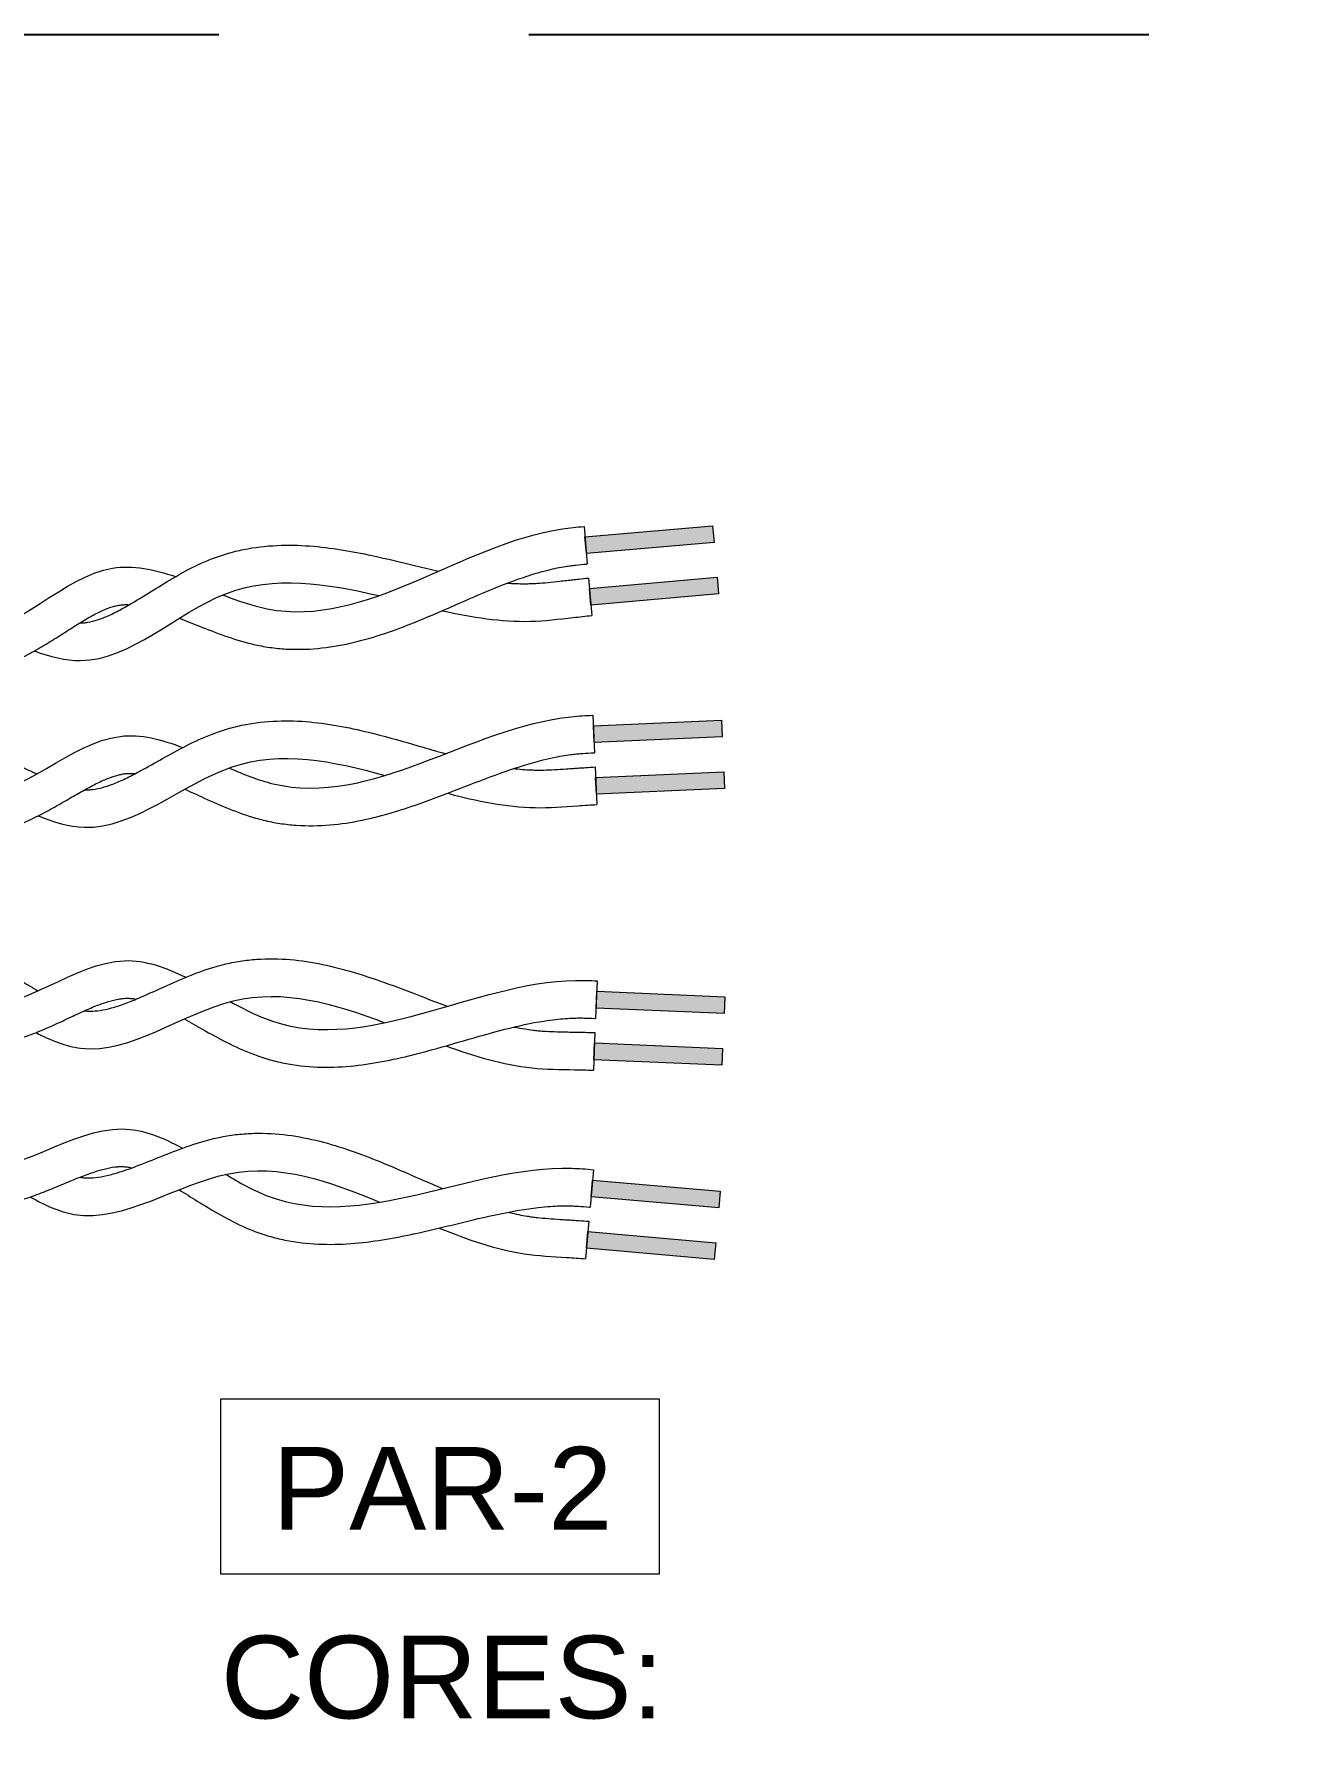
# Model space of a CAD drawing. Header units: millimetres. Extents: x 329 to 8779, y 382 to 3352.
# Drawn here: x 3269.5 to 3423.3, y 926.2 to 1134.1 of the extents above; entities that cross this region are included whole.
import ezdxf
from ezdxf.enums import TextEntityAlignment as Align

# ---------------------------------------------------------------- set-up
doc = ezdxf.new("R2010")
doc.units = ezdxf.units.MM
doc.linetypes.add('HIDDEN', pattern=[0.375, 0.25, -0.125])
doc.layers.add('TELECO', color=6, linetype='Continuous')
doc.layers.add('TEXTO', color=7, linetype='Continuous', lineweight=20)
doc.styles.add('100', font='Arial.ttf', dxfattribs={"height": 12.5})

msp = doc.modelspace()

# ---------------------------------------------------------------- hatches: boundary and pattern name
at = {"layer": 'TEXTO'}
h = msp.add_hatch(color=8, dxfattribs=at)
h.paths.add_polyline_path([(3351.515, 1074.633), (3336.063, 1073.281), (3336.241, 1071.254), (3351.692, 1072.606)])
h.paths.add_polyline_path([(3352.06, 1068.396), (3336.609, 1067.044), (3336.786, 1065.017), (3352.238, 1066.369)])
h.paths.add_polyline_path([(3352.581, 1051.1), (3337.086, 1050.424), (3337.174, 1048.391), (3352.67, 1049.067)])
h.paths.add_polyline_path([(3352.854, 1044.845), (3337.359, 1044.169), (3337.448, 1042.136), (3352.943, 1042.813)])
h.paths.add_polyline_path([(3352.997, 1017.599), (3337.501, 1018.275), (3337.412, 1016.243), (3352.908, 1015.566)])
h.paths.add_polyline_path([(3352.723, 1011.344), (3337.228, 1012.021), (3337.139, 1009.988), (3352.635, 1009.311)])
h.paths.add_polyline_path([(3352.431, 994.072), (3336.98, 995.423), (3336.803, 993.396), (3352.254, 992.045)])
h.paths.add_polyline_path([(3351.886, 987.835), (3336.434, 989.187), (3336.257, 987.16), (3351.708, 985.808)])

# ---------------------------------------------------------------- linework, layer by layer
at = {"layer": 'TELECO', "color": 6, "linetype": 'HIDDEN', "ltscale": 300}
msp.add_lwpolyline([(2991.787, 1134.106), (3871.121, 1134.106), (3871.121, 688.274), (2991.787, 688.274)], close=True, dxfattribs=at)
at = {"layer": 'TEXTO', "color": 8}
for p, q in [((3335.954, 1074.535), (3336.35, 1070)), ((3336.499, 1068.299), (3336.896, 1063.763)), ((3337.031, 1051.682), (3337.229, 1047.133)), ((3337.304, 1045.427), (3337.503, 1040.878)), ((3337.556, 1019.533), (3337.357, 1014.985)), ((3337.283, 1013.279), (3337.084, 1008.73)), ((3337.09, 996.678), (3336.693, 992.142)), ((3336.544, 990.441), (3336.147, 985.905))]:
    msp.add_line(p, q, dxfattribs=at)
for points in [[(3336.063, 1073.281), (3351.515, 1074.633), (3351.692, 1072.606), (3336.241, 1071.254)], [(3336.609, 1067.044), (3352.06, 1068.396), (3352.238, 1066.369), (3336.786, 1065.017)], [(3337.086, 1050.424), (3352.581, 1051.1), (3352.67, 1049.067), (3337.174, 1048.391)], [(3337.359, 1044.169), (3352.854, 1044.845), (3352.943, 1042.813), (3337.448, 1042.136)], [(3337.501, 1018.275), (3352.997, 1017.599), (3352.908, 1015.566), (3337.412, 1016.243)], [(3337.228, 1012.021), (3352.723, 1011.344), (3352.635, 1009.311), (3337.139, 1009.988)], [(3336.98, 995.423), (3352.431, 994.072), (3352.254, 992.045), (3336.803, 993.396)], [(3336.434, 989.187), (3351.886, 987.835), (3351.708, 985.808), (3336.257, 987.16)]]:
    msp.add_lwpolyline(points, close=True, dxfattribs=at)
at = {"layer": 'TEXTO', "color": 4}
msp.add_lwpolyline([(3292, 968.948), (3345.051, 968.948), (3345.051, 947.721), (3292, 947.721)], close=True, dxfattribs=at)
at = {"layer": 'TEXTO', "color": 8}
for points, knots in [([(3292.256, 1066.251), (3294.054, 1065.552), (3307.961, 1060.686), (3321.943, 1073.154), (3335.085, 1074.468), (3335.954, 1074.535)], [364.3399755, 364.3399755, 364.3399755, 364.3399755, 382.4531719, 504.3673527, 512.9813734, 512.9813734, 512.9813734, 512.9813734]), ([(3274.933, 1062.854), (3275.012, 1062.854), (3275.089, 1062.855), (3275.248, 1062.861), (3275.329, 1062.866), (3275.575, 1062.887), (3275.744, 1062.909), (3276.289, 1063), (3276.687, 1063.099), (3277.539, 1063.375), (3277.994, 1063.553), (3278.951, 1063.984), (3279.454, 1064.237), (3280.5, 1064.804), (3281.043, 1065.119), (3282.421, 1065.945), (3283.274, 1066.482), (3285.055, 1067.586), (3285.984, 1068.154), (3287.935, 1069.253), (3288.958, 1069.786), (3290.322, 1070.379), (3290.602, 1070.495), (3291.208, 1070.732), (3291.531, 1070.85), (3292.176, 1071.07), (3292.5, 1071.172), (3293.471, 1071.456), (3294.12, 1071.616), (3296.12, 1072.022), (3297.467, 1072.177), (3300.131, 1072.302), (3301.448, 1072.273), (3304.044, 1072.083), (3305.324, 1071.922), (3307.848, 1071.519), (3309.093, 1071.276), (3312.118, 1070.624), (3313.88, 1070.192), (3316.535, 1069.546), (3317.456, 1069.323), (3318.363, 1069.112)], [318.2436956, 318.2436956, 318.2436956, 318.2436956, 319.7839562, 319.7839562, 321.3386933, 321.3386933, 324.4481676, 324.4481676, 331.0555446, 331.0555446, 337.6629217, 337.6629217, 344.2702987, 344.2702987, 350.8776758, 350.8776758, 360.501508, 360.501508, 370.1253402, 370.1253402, 379.7491724, 379.7491724, 382.1944001, 382.1944001, 384.942283, 384.942283, 387.690166, 387.690166, 393.1859318, 393.1859318, 404.6500359, 404.6500359, 416.1141401, 416.1141401, 427.5782442, 427.5782442, 439.0423483, 439.0423483, 455.8295946, 455.8295946, 464.9016256, 464.9016256, 464.9016256, 464.9016256]), ([(3254.502, 1062.844), (3256.823, 1061.933), (3265.386, 1059.363), (3275.229, 1071.251), (3283.951, 1069.346), (3286.536, 1068.463)], [231.5235841, 231.5235841, 231.5235841, 231.5235841, 254.9687813, 318.7109766, 345.0500365, 345.0500365, 345.0500365, 345.0500365]), ([(3269.459, 1059.465), (3271.35, 1058.78), (3279.449, 1056.636), (3292.053, 1069.689), (3304.747, 1067.645), (3311.138, 1066.162)], [299.5409011, 299.5409011, 299.5409011, 299.5409011, 318.7109766, 382.4531719, 444.8306582, 444.8306582, 444.8306582, 444.8306582]), ([(3287.006, 1063.438), (3287.781, 1063.136), (3288.588, 1062.808), (3290.397, 1062.085), (3291.41, 1061.687), (3293.522, 1060.943), (3294.622, 1060.597), (3296.068, 1060.249), (3296.365, 1060.183), (3297.002, 1060.055), (3297.341, 1059.995), (3298.015, 1059.891), (3298.351, 1059.846), (3299.357, 1059.735), (3300.024, 1059.691), (3302.063, 1059.637), (3303.418, 1059.719), (3306.063, 1060.058), (3307.354, 1060.316), (3309.878, 1060.954), (3311.111, 1061.334), (3313.526, 1062.17), (3314.71, 1062.626), (3317.576, 1063.792), (3319.236, 1064.524), (3322.486, 1065.948), (3324.075, 1066.642), (3327.183, 1067.887), (3328.701, 1068.438), (3330.66, 1069.018), (3331.137, 1069.148), (3331.98, 1069.357), (3332.347, 1069.441), (3333.045, 1069.584), (3333.376, 1069.645), (3333.909, 1069.733), (3334.111, 1069.763), (3334.524, 1069.819), (3334.734, 1069.845), (3335.373, 1069.917), (3335.813, 1069.957), (3336.294, 1069.995), (3336.322, 1069.998), (3336.35, 1070)], [352.2330098, 352.2330098, 352.2330098, 352.2330098, 360.501508, 360.501508, 370.1253402, 370.1253402, 379.7491724, 379.7491724, 382.1944001, 382.1944001, 384.942283, 384.942283, 387.690166, 387.690166, 393.1859318, 393.1859318, 404.6500359, 404.6500359, 416.1141401, 416.1141401, 427.5782442, 427.5782442, 439.0423483, 439.0423483, 455.8295946, 455.8295946, 472.6168408, 472.6168408, 489.404087, 489.404087, 494.8849932, 494.8849932, 499.1696909, 499.1696909, 503.0942625, 503.0942625, 505.5285502, 505.5285502, 507.9628378, 507.9628378, 512.8314132, 512.8314132, 513.1307624, 513.1307624, 513.1307624, 513.1307624]), ([(3326.703, 1067.685), (3326.765, 1067.68), (3326.827, 1067.675), (3327.27, 1067.645), (3327.646, 1067.627), (3328.358, 1067.607), (3328.695, 1067.604), (3329.235, 1067.611), (3329.439, 1067.616), (3329.855, 1067.632), (3330.066, 1067.643), (3330.708, 1067.683), (3331.149, 1067.72), (3332.061, 1067.807), (3332.534, 1067.859), (3333.3, 1067.945), (3333.584, 1067.978), (3334.113, 1068.038), (3334.356, 1068.065), (3334.84, 1068.119), (3335.081, 1068.146), (3335.715, 1068.215), (3336.107, 1068.258), (3336.499, 1068.299)], [494.1836894, 494.1836894, 494.1836894, 494.1836894, 494.8849932, 494.8849932, 499.1696909, 499.1696909, 503.0942625, 503.0942625, 505.5285502, 505.5285502, 507.9628378, 507.9628378, 512.8314132, 512.8314132, 517.7789091, 517.7789091, 520.6259178, 520.6259178, 522.9931481, 522.9931481, 525.3603784, 525.3603784, 529.1999941, 529.1999941, 529.1999941, 529.1999941]), ([(3249.115, 1060.156), (3249.233, 1060.107), (3249.352, 1060.057), (3250.26, 1059.675), (3251.085, 1059.318), (3252.811, 1058.61), (3253.711, 1058.257), (3255.601, 1057.622), (3256.592, 1057.339), (3258.358, 1056.994), (3259.102, 1056.892), (3260.201, 1056.828), (3260.533, 1056.819), (3261.11, 1056.826), (3261.353, 1056.834), (3261.866, 1056.867), (3262.133, 1056.892), (3262.659, 1056.958), (3262.919, 1056.997), (3263.687, 1057.136), (3264.184, 1057.254), (3265.496, 1057.628), (3266.281, 1057.921), (3267.776, 1058.573), (3268.485, 1058.931), (3269.846, 1059.675), (3270.498, 1060.061), (3271.755, 1060.835), (3272.361, 1061.223), (3273.532, 1061.973), (3274.098, 1062.336), (3275.188, 1063.014), (3275.712, 1063.328), (3276.713, 1063.886), (3277.189, 1064.13), (3278.08, 1064.533), (3278.495, 1064.692), (3279.027, 1064.854), (3279.175, 1064.894), (3279.416, 1064.951), (3279.512, 1064.97), (3279.683, 1065.001), (3279.76, 1065.014), (3279.919, 1065.035), (3279.999, 1065.044), (3280.245, 1065.066), (3280.415, 1065.075), (3280.709, 1065.077), (3280.829, 1065.075), (3280.952, 1065.07)], [219.3165582, 219.3165582, 219.3165582, 219.3165582, 220.5624228, 220.5624228, 228.7501596, 228.7501596, 236.9378964, 236.9378964, 245.1256332, 245.1256332, 250.7226411, 250.7226411, 253.0993254, 253.0993254, 254.7968125, 254.7968125, 256.6636243, 256.6636243, 258.5304362, 258.5304362, 262.26406, 262.26406, 268.7011227, 268.7011227, 275.1381854, 275.1381854, 281.5752481, 281.5752481, 288.0123108, 288.0123108, 294.4493735, 294.4493735, 300.8864362, 300.8864362, 307.3234989, 307.3234989, 313.7605616, 313.7605616, 316.402317, 316.402317, 318.229219, 318.229219, 319.7839562, 319.7839562, 321.3386933, 321.3386933, 324.4481676, 324.4481676, 326.5023699, 326.5023699, 326.5023699, 326.5023699]), ([(3318.815, 1064.342), (3322.389, 1063.556), (3327.714, 1062.681), (3333.667, 1063.412), (3336.138, 1063.683), (3336.896, 1063.763)], [469.6966071, 469.6966071, 469.6966071, 469.6966071, 504.3673527, 521.4028595, 528.9330428, 528.9330428, 528.9330428, 528.9330428]), ([(3275.558, 1042.673), (3275.638, 1042.669), (3275.715, 1042.667), (3275.874, 1042.667), (3275.955, 1042.668), (3276.202, 1042.678), (3276.371, 1042.692), (3276.92, 1042.76), (3277.322, 1042.841), (3278.185, 1043.08), (3278.647, 1043.238), (3279.623, 1043.627), (3280.136, 1043.857), (3281.206, 1044.379), (3281.762, 1044.669), (3283.174, 1045.435), (3284.05, 1045.933), (3285.878, 1046.959), (3286.83, 1047.486), (3288.827, 1048.499), (3289.872, 1048.986), (3291.261, 1049.519), (3291.547, 1049.623), (3292.162, 1049.834), (3292.49, 1049.937), (3293.144, 1050.129), (3293.472, 1050.217), (3294.454, 1050.458), (3295.11, 1050.589), (3297.125, 1050.908), (3298.478, 1051.004), (3301.145, 1051.013), (3302.459, 1050.926), (3305.045, 1050.623), (3306.316, 1050.407), (3308.821, 1049.894), (3310.053, 1049.596), (3313.047, 1048.814), (3314.788, 1048.305), (3317.413, 1047.544), (3318.323, 1047.281), (3319.221, 1047.031)], [318.2436956, 318.2436956, 318.2436956, 318.2436956, 319.7839562, 319.7839562, 321.3386933, 321.3386933, 324.4481676, 324.4481676, 331.0555446, 331.0555446, 337.6629217, 337.6629217, 344.2702987, 344.2702987, 350.8776758, 350.8776758, 360.501508, 360.501508, 370.1253402, 370.1253402, 379.7491724, 379.7491724, 382.1944001, 382.1944001, 384.942283, 384.942283, 387.690166, 387.690166, 393.1859318, 393.1859318, 404.6500359, 404.6500359, 416.1141401, 416.1141401, 427.5782442, 427.5782442, 439.0423483, 439.0423483, 455.8295946, 455.8295946, 464.9016256, 464.9016256, 464.9016256, 464.9016256]), ([(3293.014, 1045.311), (3294.779, 1044.535), (3308.461, 1039.066), (3322.974, 1050.913), (3336.16, 1051.652), (3337.031, 1051.682)], [364.3399755, 364.3399755, 364.3399755, 364.3399755, 382.4531719, 504.3673527, 512.9813734, 512.9813734, 512.9813734, 512.9813734]), ([(3238.547, 1041.074), (3238.624, 1041.072), (3238.698, 1041.073), (3238.839, 1041.077), (3238.904, 1041.08), (3239.042, 1041.091), (3239.112, 1041.098), (3239.329, 1041.124), (3239.482, 1041.15), (3239.973, 1041.253), (3240.338, 1041.357), (3241.135, 1041.644), (3241.565, 1041.825), (3242.478, 1042.257), (3242.959, 1042.507), (3243.965, 1043.058), (3244.489, 1043.36), (3245.77, 1044.11), (3246.542, 1044.571), (3248.16, 1045.499), (3249.006, 1045.965), (3250.797, 1046.842), (3251.743, 1047.252), (3253.448, 1047.824), (3254.173, 1048.023), (3255.254, 1048.23), (3255.582, 1048.282), (3256.155, 1048.351), (3256.397, 1048.374), (3256.91, 1048.408), (3257.178, 1048.418), (3257.708, 1048.422), (3257.971, 1048.417), (3258.75, 1048.38), (3259.258, 1048.328), (3260.608, 1048.128), (3261.425, 1047.939), (3262.992, 1047.488), (3263.742, 1047.226), (3265.188, 1046.666), (3265.885, 1046.368), (3267.232, 1045.765), (3267.883, 1045.46), (3268.934, 1044.966), (3269.345, 1044.773), (3269.746, 1044.588)], [189.0272737, 189.0272737, 189.0272737, 189.0272737, 190.5828465, 190.5828465, 192.0544399, 192.0544399, 193.5260333, 193.5260333, 196.4692201, 196.4692201, 202.4925208, 202.4925208, 208.5158215, 208.5158215, 214.5391221, 214.5391221, 220.5624228, 220.5624228, 228.7501596, 228.7501596, 236.9378964, 236.9378964, 245.1256332, 245.1256332, 250.7226411, 250.7226411, 253.0993254, 253.0993254, 254.7968125, 254.7968125, 256.6636243, 256.6636243, 258.5304362, 258.5304362, 262.26406, 262.26406, 268.7011227, 268.7011227, 275.1381854, 275.1381854, 281.5752481, 281.5752481, 288.0123108, 288.0123108, 292.3162578, 292.3162578, 292.3162578, 292.3162578]), ([(3255.147, 1043.554), (3257.426, 1042.542), (3265.868, 1039.602), (3276.22, 1051.049), (3284.851, 1048.765), (3287.396, 1047.77)], [231.5235841, 231.5235841, 231.5235841, 231.5235841, 254.9687813, 318.7109766, 345.0500365, 345.0500365, 345.0500365, 345.0500365]), ([(3269.942, 1039.526), (3271.801, 1038.759), (3279.8, 1036.264), (3292.961, 1048.755), (3305.553, 1046.159), (3311.873, 1044.399)], [299.5409011, 299.5409011, 299.5409011, 299.5409011, 318.7109766, 382.4531719, 444.8306582, 444.8306582, 444.8306582, 444.8306582]), ([(3287.646, 1042.73), (3288.407, 1042.394), (3289.199, 1042.032), (3290.975, 1041.23), (3291.969, 1040.789), (3294.047, 1039.953), (3295.13, 1039.559), (3296.56, 1039.149), (3296.854, 1039.07), (3297.485, 1038.914), (3297.821, 1038.839), (3298.489, 1038.705), (3298.823, 1038.646), (3299.823, 1038.491), (3300.487, 1038.418), (3302.523, 1038.276), (3303.879, 1038.298), (3306.537, 1038.522), (3307.838, 1038.723), (3310.388, 1039.251), (3311.636, 1039.576), (3314.086, 1040.306), (3315.288, 1040.71), (3318.202, 1041.75), (3319.892, 1042.409), (3323.201, 1043.69), (3324.819, 1044.313), (3327.979, 1045.422), (3329.519, 1045.907), (3331.501, 1046.4), (3331.984, 1046.51), (3332.835, 1046.682), (3333.206, 1046.749), (3333.909, 1046.862), (3334.243, 1046.909), (3334.779, 1046.972), (3334.982, 1046.994), (3335.397, 1047.032), (3335.608, 1047.049), (3336.25, 1047.093), (3336.691, 1047.114), (3337.173, 1047.131), (3337.201, 1047.132), (3337.229, 1047.133)], [352.2330098, 352.2330098, 352.2330098, 352.2330098, 360.501508, 360.501508, 370.1253402, 370.1253402, 379.7491724, 379.7491724, 382.1944001, 382.1944001, 384.942283, 384.942283, 387.690166, 387.690166, 393.1859318, 393.1859318, 404.6500359, 404.6500359, 416.1141401, 416.1141401, 427.5782442, 427.5782442, 439.0423483, 439.0423483, 455.8295946, 455.8295946, 472.6168408, 472.6168408, 489.404087, 489.404087, 494.8849932, 494.8849932, 499.1696909, 499.1696909, 503.0942625, 503.0942625, 505.5285502, 505.5285502, 507.9628378, 507.9628378, 512.8314132, 512.8314132, 513.1307624, 513.1307624, 513.1307624, 513.1307624]), ([(3249.648, 1041.104), (3249.764, 1041.05), (3249.88, 1040.995), (3250.77, 1040.573), (3251.58, 1040.181), (3253.273, 1039.397), (3254.157, 1039.006), (3256.017, 1038.289), (3256.995, 1037.963), (3258.744, 1037.542), (3259.483, 1037.407), (3260.578, 1037.295), (3260.909, 1037.272), (3261.486, 1037.253), (3261.729, 1037.251), (3262.243, 1037.262), (3262.511, 1037.275), (3263.04, 1037.317), (3263.301, 1037.346), (3264.074, 1037.451), (3264.576, 1037.547), (3265.903, 1037.863), (3266.7, 1038.122), (3268.222, 1038.708), (3268.946, 1039.034), (3270.338, 1039.719), (3271.006, 1040.076), (3272.296, 1040.795), (3272.918, 1041.156), (3274.121, 1041.854), (3274.702, 1042.192), (3275.82, 1042.821), (3276.358, 1043.112), (3277.382, 1043.627), (3277.869, 1043.85), (3278.776, 1044.213), (3279.197, 1044.353), (3279.736, 1044.492), (3279.886, 1044.526), (3280.129, 1044.572), (3280.225, 1044.588), (3280.398, 1044.611), (3280.475, 1044.62), (3280.635, 1044.634), (3280.715, 1044.64), (3280.962, 1044.651), (3281.132, 1044.652), (3281.426, 1044.642), (3281.546, 1044.634), (3281.669, 1044.624)], [219.3165582, 219.3165582, 219.3165582, 219.3165582, 220.5624228, 220.5624228, 228.7501596, 228.7501596, 236.9378964, 236.9378964, 245.1256332, 245.1256332, 250.7226411, 250.7226411, 253.0993254, 253.0993254, 254.7968125, 254.7968125, 256.6636243, 256.6636243, 258.5304362, 258.5304362, 262.26406, 262.26406, 268.7011227, 268.7011227, 275.1381854, 275.1381854, 281.5752481, 281.5752481, 288.0123108, 288.0123108, 294.4493735, 294.4493735, 300.8864362, 300.8864362, 307.3234989, 307.3234989, 313.7605616, 313.7605616, 316.402317, 316.402317, 318.229219, 318.229219, 319.7839562, 319.7839562, 321.3386933, 321.3386933, 324.4481676, 324.4481676, 326.5023699, 326.5023699, 326.5023699, 326.5023699]), ([(3327.49, 1045.241), (3327.552, 1045.233), (3327.614, 1045.226), (3328.055, 1045.177), (3328.429, 1045.142), (3329.14, 1045.091), (3329.476, 1045.073), (3330.016, 1045.056), (3330.22, 1045.053), (3330.637, 1045.051), (3330.848, 1045.053), (3331.492, 1045.065), (3331.933, 1045.082), (3332.849, 1045.13), (3333.324, 1045.16), (3334.093, 1045.213), (3334.378, 1045.233), (3334.908, 1045.271), (3335.152, 1045.287), (3335.638, 1045.32), (3335.881, 1045.336), (3336.517, 1045.378), (3336.911, 1045.403), (3337.304, 1045.427)], [494.1836894, 494.1836894, 494.1836894, 494.1836894, 494.8849932, 494.8849932, 499.1696909, 499.1696909, 503.0942625, 503.0942625, 505.5285502, 505.5285502, 507.9628378, 507.9628378, 512.8314132, 512.8314132, 517.7789091, 517.7789091, 520.6259178, 520.6259178, 522.9931481, 522.9931481, 525.3603784, 525.3603784, 529.1999941, 529.1999941, 529.1999941, 529.1999941]), ([(3319.464, 1042.245), (3323.001, 1041.304), (3328.282, 1040.198), (3334.261, 1040.669), (3336.742, 1040.831), (3337.503, 1040.878)], [469.6966071, 469.6966071, 469.6966071, 469.6966071, 504.3673527, 521.4028595, 528.9330428, 528.9330428, 528.9330428, 528.9330428]), ([(3238.523, 1017.549), (3238.599, 1017.541), (3238.673, 1017.535), (3238.813, 1017.527), (3238.879, 1017.525), (3239.017, 1017.523), (3239.088, 1017.524), (3239.306, 1017.532), (3239.46, 1017.544), (3239.958, 1017.603), (3240.332, 1017.676), (3241.15, 1017.892), (3241.594, 1018.035), (3242.541, 1018.385), (3243.043, 1018.592), (3244.093, 1019.054), (3244.641, 1019.309), (3245.982, 1019.944), (3246.791, 1020.337), (3248.484, 1021.12), (3249.368, 1021.511), (3251.229, 1022.228), (3252.206, 1022.554), (3253.955, 1022.976), (3254.694, 1023.11), (3255.789, 1023.222), (3256.121, 1023.245), (3256.698, 1023.264), (3256.94, 1023.266), (3257.454, 1023.255), (3257.723, 1023.242), (3258.251, 1023.2), (3258.512, 1023.171), (3259.286, 1023.067), (3259.787, 1022.97), (3261.114, 1022.654), (3261.912, 1022.395), (3263.433, 1021.809), (3264.158, 1021.483), (3265.55, 1020.798), (3266.217, 1020.441), (3267.507, 1019.722), (3268.129, 1019.362), (3269.133, 1018.779), (3269.526, 1018.55), (3269.909, 1018.331)], [189.0272737, 189.0272737, 189.0272737, 189.0272737, 190.5828465, 190.5828465, 192.0544399, 192.0544399, 193.5260333, 193.5260333, 196.4692201, 196.4692201, 202.4925208, 202.4925208, 208.5158215, 208.5158215, 214.5391221, 214.5391221, 220.5624228, 220.5624228, 228.7501596, 228.7501596, 236.9378964, 236.9378964, 245.1256332, 245.1256332, 250.7226411, 250.7226411, 253.0993254, 253.0993254, 254.7968125, 254.7968125, 256.6636243, 256.6636243, 258.5304362, 258.5304362, 262.26406, 262.26406, 268.7011227, 268.7011227, 275.1381854, 275.1381854, 281.5752481, 281.5752481, 288.0123108, 288.0123108, 292.3162578, 292.3162578, 292.3162578, 292.3162578]), ([(3255.275, 1018.573), (3257.457, 1017.367), (3265.611, 1013.702), (3276.922, 1024.203), (3285.321, 1021.176), (3287.769, 1019.963)], [231.5235841, 231.5235841, 231.5235841, 231.5235841, 254.9687813, 318.7109766, 345.0500365, 345.0500365, 345.0500365, 345.0500365]), ([(3275.532, 1015.917), (3275.611, 1015.906), (3275.688, 1015.897), (3275.846, 1015.883), (3275.927, 1015.877), (3276.174, 1015.866), (3276.344, 1015.865), (3276.896, 1015.885), (3277.303, 1015.93), (3278.185, 1016.093), (3278.659, 1016.21), (3279.664, 1016.513), (3280.196, 1016.698), (3281.307, 1017.124), (3281.887, 1017.365), (3283.36, 1018.004), (3284.276, 1018.425), (3286.186, 1019.287), (3287.181, 1019.729), (3289.258, 1020.564), (3290.342, 1020.958), (3291.772, 1021.368), (3292.065, 1021.447), (3292.697, 1021.603), (3293.032, 1021.678), (3293.701, 1021.812), (3294.035, 1021.871), (3295.035, 1022.026), (3295.699, 1022.099), (3297.735, 1022.241), (3299.091, 1022.219), (3301.749, 1021.995), (3303.05, 1021.794), (3305.599, 1021.266), (3306.847, 1020.941), (3309.297, 1020.211), (3310.499, 1019.807), (3313.414, 1018.767), (3315.104, 1018.109), (3317.652, 1017.122), (3318.536, 1016.78), (3319.408, 1016.453)], [318.2436956, 318.2436956, 318.2436956, 318.2436956, 319.7839562, 319.7839562, 321.3386933, 321.3386933, 324.4481676, 324.4481676, 331.0555446, 331.0555446, 337.6629217, 337.6629217, 344.2702987, 344.2702987, 350.8776758, 350.8776758, 360.501508, 360.501508, 370.1253402, 370.1253402, 379.7491724, 379.7491724, 382.1944001, 382.1944001, 384.942283, 384.942283, 387.690166, 387.690166, 393.1859318, 393.1859318, 404.6500359, 404.6500359, 416.1141401, 416.1141401, 427.5782442, 427.5782442, 439.0423483, 439.0423483, 455.8295946, 455.8295946, 464.9016256, 464.9016256, 464.9016256, 464.9016256]), ([(3269.663, 1013.271), (3271.449, 1012.345), (3279.199, 1009.162), (3293.399, 1020.459), (3305.717, 1016.775), (3311.86, 1014.471)], [299.5409011, 299.5409011, 299.5409011, 299.5409011, 318.7109766, 382.4531719, 444.8306582, 444.8306582, 444.8306582, 444.8306582]), ([(3293.151, 1017.023), (3294.842, 1016.096), (3307.996, 1009.456), (3323.485, 1019.993), (3336.686, 1019.579), (3337.556, 1019.533)], [364.3399755, 364.3399755, 364.3399755, 364.3399755, 382.4531719, 504.3673527, 512.9813734, 512.9813734, 512.9813734, 512.9813734]), ([(3249.584, 1016.612), (3249.694, 1016.548), (3249.806, 1016.483), (3250.656, 1015.985), (3251.428, 1015.524), (3253.046, 1014.596), (3253.892, 1014.129), (3255.684, 1013.253), (3256.629, 1012.842), (3258.334, 1012.27), (3259.059, 1012.072), (3260.14, 1011.865), (3260.468, 1011.813), (3261.041, 1011.744), (3261.283, 1011.721), (3261.796, 1011.687), (3262.064, 1011.677), (3262.594, 1011.673), (3262.857, 1011.678), (3263.636, 1011.715), (3264.144, 1011.767), (3265.494, 1011.967), (3266.311, 1012.155), (3267.878, 1012.606), (3268.628, 1012.868), (3270.074, 1013.429), (3270.771, 1013.727), (3272.118, 1014.33), (3272.769, 1014.635), (3274.029, 1015.226), (3274.637, 1015.512), (3275.806, 1016.042), (3276.367, 1016.285), (3277.433, 1016.708), (3277.936, 1016.888), (3278.872, 1017.171), (3279.304, 1017.274), (3279.852, 1017.365), (3280.005, 1017.386), (3280.251, 1017.41), (3280.348, 1017.417), (3280.522, 1017.426), (3280.6, 1017.428), (3280.76, 1017.428), (3280.841, 1017.427), (3281.088, 1017.417), (3281.257, 1017.403), (3281.549, 1017.367), (3281.668, 1017.349), (3281.789, 1017.328)], [219.3165582, 219.3165582, 219.3165582, 219.3165582, 220.5624228, 220.5624228, 228.7501596, 228.7501596, 236.9378964, 236.9378964, 245.1256332, 245.1256332, 250.7226411, 250.7226411, 253.0993254, 253.0993254, 254.7968125, 254.7968125, 256.6636243, 256.6636243, 258.5304362, 258.5304362, 262.26406, 262.26406, 268.7011227, 268.7011227, 275.1381854, 275.1381854, 281.5752481, 281.5752481, 288.0123108, 288.0123108, 294.4493735, 294.4493735, 300.8864362, 300.8864362, 307.3234989, 307.3234989, 313.7605616, 313.7605616, 316.402317, 316.402317, 318.229219, 318.229219, 319.7839562, 319.7839562, 321.3386933, 321.3386933, 324.4481676, 324.4481676, 326.5023699, 326.5023699, 326.5023699, 326.5023699]), ([(3287.579, 1014.92), (3288.308, 1014.519), (3289.065, 1014.089), (3290.764, 1013.136), (3291.716, 1012.609), (3293.713, 1011.596), (3294.758, 1011.109), (3296.147, 1010.575), (3296.433, 1010.471), (3297.048, 1010.261), (3297.376, 1010.157), (3298.03, 1009.966), (3298.358, 1009.878), (3299.341, 1009.636), (3299.996, 1009.505), (3302.011, 1009.186), (3303.364, 1009.09), (3306.031, 1009.082), (3307.345, 1009.169), (3309.931, 1009.472), (3311.202, 1009.688), (3313.707, 1010.201), (3314.939, 1010.498), (3317.933, 1011.281), (3319.675, 1011.789), (3323.082, 1012.778), (3324.749, 1013.257), (3327.993, 1014.086), (3329.57, 1014.435), (3331.587, 1014.754), (3332.078, 1014.821), (3332.941, 1014.918), (3333.316, 1014.953), (3334.026, 1015.004), (3334.362, 1015.022), (3334.902, 1015.038), (3335.107, 1015.042), (3335.523, 1015.044), (3335.734, 1015.042), (3336.378, 1015.03), (3336.819, 1015.013), (3337.301, 1014.988), (3337.329, 1014.986), (3337.357, 1014.985)], [352.2330098, 352.2330098, 352.2330098, 352.2330098, 360.501508, 360.501508, 370.1253402, 370.1253402, 379.7491724, 379.7491724, 382.1944001, 382.1944001, 384.942283, 384.942283, 387.690166, 387.690166, 393.1859318, 393.1859318, 404.6500359, 404.6500359, 416.1141401, 416.1141401, 427.5782442, 427.5782442, 439.0423483, 439.0423483, 455.8295946, 455.8295946, 472.6168408, 472.6168408, 489.404087, 489.404087, 494.8849932, 494.8849932, 499.1696909, 499.1696909, 503.0942625, 503.0942625, 505.5285502, 505.5285502, 507.9628378, 507.9628378, 512.8314132, 512.8314132, 513.1307624, 513.1307624, 513.1307624, 513.1307624]), ([(3327.49, 1013.949), (3327.551, 1013.936), (3327.612, 1013.923), (3328.047, 1013.836), (3328.417, 1013.768), (3329.121, 1013.655), (3329.454, 1013.608), (3329.991, 1013.545), (3330.194, 1013.523), (3330.609, 1013.485), (3330.819, 1013.468), (3331.461, 1013.424), (3331.902, 1013.403), (3332.819, 1013.371), (3333.295, 1013.36), (3334.065, 1013.346), (3334.351, 1013.341), (3334.883, 1013.332), (3335.127, 1013.327), (3335.614, 1013.318), (3335.857, 1013.313), (3336.495, 1013.299), (3336.889, 1013.289), (3337.283, 1013.279)], [494.1836894, 494.1836894, 494.1836894, 494.1836894, 494.8849932, 494.8849932, 499.1696909, 499.1696909, 503.0942625, 503.0942625, 505.5285502, 505.5285502, 507.9628378, 507.9628378, 512.8314132, 512.8314132, 517.7789091, 517.7789091, 520.6259178, 520.6259178, 522.9931481, 522.9931481, 525.3603784, 525.3603784, 529.1999941, 529.1999941, 529.1999941, 529.1999941]), ([(3319.233, 1011.664), (3322.675, 1010.418), (3327.84, 1008.856), (3333.837, 1008.804), (3336.323, 1008.749), (3337.084, 1008.73)], [469.6966071, 469.6966071, 469.6966071, 469.6966071, 504.3673527, 521.4028595, 528.9330428, 528.9330428, 528.9330428, 528.9330428]), ([(3254.845, 999.308), (3256.973, 998.007), (3264.959, 993.99), (3276.717, 1003.988), (3284.976, 1000.597), (3287.369, 999.278)], [231.5235841, 231.5235841, 231.5235841, 231.5235841, 254.9687813, 318.7109766, 345.0500365, 345.0500365, 345.0500365, 345.0500365]), ([(3274.967, 995.77), (3275.046, 995.756), (3275.122, 995.744), (3275.28, 995.722), (3275.36, 995.713), (3275.606, 995.691), (3275.776, 995.683), (3276.329, 995.678), (3276.737, 995.706), (3277.625, 995.831), (3278.103, 995.927), (3279.121, 996.185), (3279.661, 996.347), (3280.789, 996.724), (3281.379, 996.939), (3282.878, 997.514), (3283.812, 997.894), (3285.758, 998.672), (3286.771, 999.07), (3288.883, 999.814), (3289.983, 1000.161), (3291.429, 1000.508), (3291.726, 1000.574), (3292.363, 1000.702), (3292.702, 1000.762), (3293.376, 1000.867), (3293.712, 1000.911), (3294.718, 1001.022), (3295.385, 1001.067), (3297.425, 1001.12), (3298.779, 1001.039), (3301.424, 1000.699), (3302.715, 1000.441), (3305.239, 999.803), (3306.472, 999.423), (3308.888, 998.588), (3310.071, 998.132), (3312.937, 996.965), (3314.597, 996.234), (3317.1, 995.136), (3317.968, 994.757), (3318.825, 994.391)], [318.2436956, 318.2436956, 318.2436956, 318.2436956, 319.7839562, 319.7839562, 321.3386933, 321.3386933, 324.4481676, 324.4481676, 331.0555446, 331.0555446, 337.6629217, 337.6629217, 344.2702987, 344.2702987, 350.8776758, 350.8776758, 360.501508, 360.501508, 370.1253402, 370.1253402, 379.7491724, 379.7491724, 382.1944001, 382.1944001, 384.942283, 384.942283, 387.690166, 387.690166, 393.1859318, 393.1859318, 404.6500359, 404.6500359, 416.1141401, 416.1141401, 427.5782442, 427.5782442, 439.0423483, 439.0423483, 455.8295946, 455.8295946, 464.9016256, 464.9016256, 464.9016256, 464.9016256]), ([(3249.074, 997.596), (3249.181, 997.527), (3249.29, 997.458), (3250.117, 996.923), (3250.869, 996.429), (3252.445, 995.431), (3253.27, 994.928), (3255.021, 993.975), (3255.948, 993.523), (3257.627, 992.877), (3258.342, 992.647), (3259.413, 992.394), (3259.739, 992.327), (3260.308, 992.233), (3260.548, 992.2), (3261.059, 992.143), (3261.327, 992.122), (3261.857, 992.094), (3262.119, 992.088), (3262.9, 992.091), (3263.409, 992.121), (3264.767, 992.262), (3265.591, 992.415), (3267.176, 992.797), (3267.937, 993.026), (3269.406, 993.522), (3270.115, 993.79), (3271.487, 994.334), (3272.151, 994.61), (3273.435, 995.146), (3274.055, 995.405), (3275.246, 995.883), (3275.818, 996.101), (3276.9, 996.477), (3277.412, 996.635), (3278.359, 996.877), (3278.794, 996.961), (3279.346, 997.029), (3279.5, 997.042), (3279.747, 997.056), (3279.844, 997.059), (3280.019, 997.06), (3280.096, 997.058), (3280.256, 997.052), (3280.337, 997.047), (3280.583, 997.026), (3280.752, 997.005), (3281.042, 996.956), (3281.159, 996.933), (3281.28, 996.907)], [219.3165582, 219.3165582, 219.3165582, 219.3165582, 220.5624228, 220.5624228, 228.7501596, 228.7501596, 236.9378964, 236.9378964, 245.1256332, 245.1256332, 250.7226411, 250.7226411, 253.0993254, 253.0993254, 254.7968125, 254.7968125, 256.6636243, 256.6636243, 258.5304362, 258.5304362, 262.26406, 262.26406, 268.7011227, 268.7011227, 275.1381854, 275.1381854, 281.5752481, 281.5752481, 288.0123108, 288.0123108, 294.4493735, 294.4493735, 300.8864362, 300.8864362, 307.3234989, 307.3234989, 313.7605616, 313.7605616, 316.402317, 316.402317, 318.229219, 318.229219, 319.7839562, 319.7839562, 321.3386933, 321.3386933, 324.4481676, 324.4481676, 326.5023699, 326.5023699, 326.5023699, 326.5023699]), ([(3268.988, 993.383), (3270.732, 992.38), (3278.336, 988.862), (3293.015, 999.529), (3305.16, 995.311), (3311.197, 992.741)], [299.5409011, 299.5409011, 299.5409011, 299.5409011, 318.7109766, 382.4531719, 444.8306582, 444.8306582, 444.8306582, 444.8306582]), ([(3292.618, 996.107), (3294.266, 995.107), (3307.118, 987.899), (3323.053, 997.751), (3336.222, 996.762), (3337.09, 996.678)], [364.3399755, 364.3399755, 364.3399755, 364.3399755, 382.4531719, 504.3673527, 512.9813734, 512.9813734, 512.9813734, 512.9813734]), ([(3286.959, 994.248), (3287.67, 993.817), (3288.407, 993.354), (3290.063, 992.327), (3290.992, 991.76), (3292.943, 990.66), (3293.966, 990.128), (3295.33, 989.535), (3295.61, 989.418), (3296.216, 989.181), (3296.539, 989.063), (3297.184, 988.843), (3297.508, 988.741), (3298.479, 988.457), (3299.128, 988.298), (3301.128, 987.891), (3302.475, 987.736), (3305.139, 987.611), (3306.456, 987.641), (3309.052, 987.831), (3310.332, 987.991), (3312.856, 988.394), (3314.101, 988.638), (3317.126, 989.289), (3318.888, 989.721), (3322.335, 990.56), (3324.021, 990.966), (3327.298, 991.653), (3328.889, 991.933), (3330.918, 992.163), (3331.411, 992.209), (3332.278, 992.268), (3332.654, 992.287), (3333.366, 992.307), (3333.703, 992.31), (3334.243, 992.303), (3334.447, 992.297), (3334.863, 992.281), (3335.074, 992.27), (3335.716, 992.23), (3336.157, 992.194), (3336.637, 992.147), (3336.665, 992.145), (3336.693, 992.142)], [352.2330098, 352.2330098, 352.2330098, 352.2330098, 360.501508, 360.501508, 370.1253402, 370.1253402, 379.7491724, 379.7491724, 382.1944001, 382.1944001, 384.942283, 384.942283, 387.690166, 387.690166, 393.1859318, 393.1859318, 404.6500359, 404.6500359, 416.1141401, 416.1141401, 427.5782442, 427.5782442, 439.0423483, 439.0423483, 455.8295946, 455.8295946, 472.6168408, 472.6168408, 489.404087, 489.404087, 494.8849932, 494.8849932, 499.1696909, 499.1696909, 503.0942625, 503.0942625, 505.5285502, 505.5285502, 507.9628378, 507.9628378, 512.8314132, 512.8314132, 513.1307624, 513.1307624, 513.1307624, 513.1307624]), ([(3318.441, 989.615), (3321.825, 988.22), (3326.917, 986.434), (3332.906, 986.121), (3335.387, 985.958), (3336.147, 985.905)], [469.6966071, 469.6966071, 469.6966071, 469.6966071, 504.3673527, 521.4028595, 528.9330428, 528.9330428, 528.9330428, 528.9330428]), ([(3326.79, 991.537), (3326.85, 991.522), (3326.911, 991.507), (3327.341, 991.4), (3327.708, 991.317), (3328.406, 991.173), (3328.737, 991.112), (3329.27, 991.025), (3329.472, 990.995), (3329.885, 990.938), (3330.095, 990.912), (3330.734, 990.84), (3331.174, 990.8), (3332.088, 990.728), (3332.563, 990.696), (3333.332, 990.648), (3333.618, 990.631), (3334.149, 990.599), (3334.393, 990.583), (3334.879, 990.553), (3335.121, 990.537), (3335.758, 990.495), (3336.151, 990.468), (3336.544, 990.441)], [494.1836894, 494.1836894, 494.1836894, 494.1836894, 494.8849932, 494.8849932, 499.1696909, 499.1696909, 503.0942625, 503.0942625, 505.5285502, 505.5285502, 507.9628378, 507.9628378, 512.8314132, 512.8314132, 517.7789091, 517.7789091, 520.6259178, 520.6259178, 522.9931481, 522.9931481, 525.3603784, 525.3603784, 529.1999941, 529.1999941, 529.1999941, 529.1999941])]:
    msp.add_open_spline(points, degree=3, knots=knots, dxfattribs=at)

# ---------------------------------------------------------------- texts
at = {"layer": 'TEXTO', "color": 0, "style": '100'}
for s, p in [('PAR-2', (3318.805, 953.11)), ('CORES:', (3318.805, 930.265))]:
    msp.add_text(s, height=10.0062, dxfattribs=at).set_placement(p, align=Align.CENTER)

doc.saveas('drawing.dxf')
